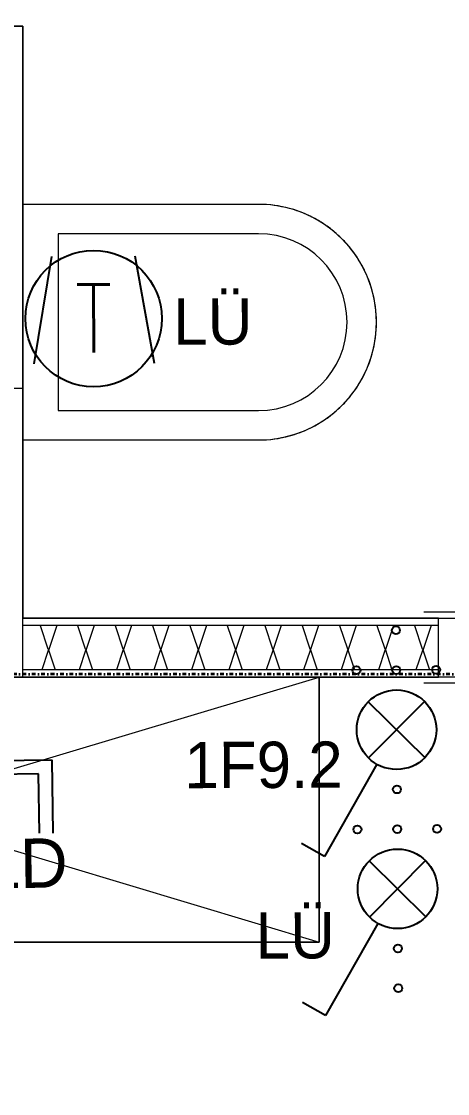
# Model space of a CAD drawing. Header units: metres. Extents: x -15638 to 29611, y -11908 to 29644.
# Drawn here: x -2532 to -1810, y 8786 to 10606 of the extents above; entities that cross this region are included whole.
import ezdxf
from ezdxf.enums import TextEntityAlignment as Align

# ---------------------------------------------------------------- set-up
doc = ezdxf.new("R2010")
doc.units = ezdxf.units.M
doc.linetypes.add('Strich Punkt Mittel', pattern=[0.015875, 0.00635, -0.0047625, 0, -0.0047625])
for name, color, linetype, lineweight in [('A_Decken', 8, 'Continuous', 13), ('A_Moebel', 6, 'Continuous', 13), ('A_Raeume_', 7, 'Continuous', 5), ('A_Raster_', 1, 'Continuous', 9), ('A_Sanitaer', 3, 'Continuous', 13), ('A_Tueren', 31, 'Continuous', 13), ('A_Waende', 7, 'Continuous', 13)]:
    doc.layers.add(name, color=color, linetype=linetype, lineweight=lineweight)
doc.layers.add('E_Steckdose+Schalter', color=150, linetype='Continuous', true_color=0x0b6cf4)
doc.layers.add('ET_NACHRTECH', color=92, linetype='Continuous', true_color=0x00d100)
doc.layers.add('ET_LEGENDE - Wohnung$0$800_KO_HI____L', color=130, linetype='Continuous')
doc.styles.add('ET_LEGENDE - Wohnung$0$ROMANS', font='romans.shx', dxfattribs={"width": 0.6})

# ---------------------------------------------------------------- blocks, each defined once
blk = doc.blocks.new('*U558')
for p, q in [((-62.49999999988358, 85.93749999991269), (-62.49999999988358, 0)), ((-46.48108581977431, 85.93749999991269), (-46.48108581977431, 16.01891418010927)), ((46.48108581977431, 16.01891418010928), (46.48108581977431, 85.93749999991269)), ((62.49999999988358, 0), (62.49999999988358, 85.93749999991269)), ((-46.48108581977431, 16.01891418010928), (46.48108581977431, 16.01891418010928)), ((-62.49999999988358, 0), (62.49999999988358, 0)), ((0, 0), (0, -101.5624999999127))]:
    blk.add_line(p, q)
at = {"style": 'ET_LEGENDE - Wohnung$0$ROMANS', "width": 0.8, "flags": 1}
for tag, p in [('RAUMBUCHNUMMER', (0, -334.5333702037606)), ('ANLAGE', (0, -504.980652188101)), ('TEILANLAGE_NR', (0, -664.987095589961)), ('KOMPONENTE', (0, -810.874961510972)), ('KOMPONENTE_NR', (0, -972.8225719032769)), ('BEZEICHNUNG', (0, -1115.128645685572)), ('TYP', (0.8326882607798324, -1261.813785334701)), ('HERSTELLER', (0, -1423.608823695821)), ('MODEL', (0, -1586.789013345355)), ('LEISTUNG_MAX', (0, -1761.037479624138)), ('SPEZIFISCH_1', (0, -1935.28594590292)), ('SPEZIFISCH_2', (0, -2109.534412181703)), ('SPEZIFISCH_3', (0, -2283.782878460486)), ('SPEZIFISCH_4', (0, -2458.031344739269)), ('SPEZIFISCH_5', (0, -2632.279811018052)), ('GEWERKE_CODE', (0, -2806.528277296835)), ('LV_POS', (0, -2980.776743575617)), ('ZAEHLER', (0, -3155.025209854401)), ('PLATZHALTER_1', (0, -3329.273676133184)), ('PLATZHALTER_2', (0, -3503.522142411966)), ('PLATZHALTER_3', (0, -3677.77060869075)), ('JOBLISTE_VDMA', (0, -3852.019074969533)), ('ET_SPEZIFISCH_1', (0, -4026.267541248315)), ('ET_SPEZIFISCH_2', (0, -4200.516007527097)), ('ET_SPEZIFISCH_3', (0, -4374.764473805879)), ('ET_SPEZIFISCH_4', (0, -4549.012940084662)), ('ET_SPEZIFISCH_5', (0, -4723.261406363445)), ('ET_SPEZIFISCH_6', (0, -4897.509872642229)), ('ET_SPEZIFISCH_7', (0, -5071.758338921011))]:
    blk.add_attdef(tag, text='', height=100, dxfattribs=at).set_placement(p, align=Align.TOP_CENTER)
blk = doc.blocks.new('*U562')
for p, q in [((25, 43.30127018922939), (91.66666666666666, 158.7713240271434)), ((91.66666666666666, 158.7713240271434), (120.5341801261374, 142.1046573604767)), ((-35.35533905932738, -35.35533905932736), (35.35533905932737, 35.35533905932737)), ((35.35533905932736, -35.35533905932738), (-35.35533905932736, 35.35533905932738))]:
    blk.add_line(p, q)
blk.add_circle((0, 0), 50)
at = {"layer": 'ET_LEGENDE - Wohnung$0$800_KO_HI____L'}
for centre in [(0, 125), (0, 74.99999999999997), (-50, -75), (0, -75), (50, -75), (0, -125)]:
    blk.add_circle(centre, 5, dxfattribs=at)
at = {"style": 'ET_LEGENDE - Wohnung$0$ROMANS', "width": 0.6, "flags": 1}
for tag, p in [('RAUMBUCHNUMMER', (-0.248237514286302, -465.740553349995)), ('ANLAGE', (-0.248237514286302, -615.740553349995))]:
    blk.add_attdef(tag, text='', height=100, dxfattribs=at).set_placement(p, align=Align.MIDDLE)
for tag, p in [('TEILANLAGE_NR', (-0.248237514286302, -765.740553349995)), ('KOMPONENTE', (-0.248237514286302, -915.740553349995)), ('KOMPONENTE_NR', (-0.248237514286302, -1065.740553349995)), ('BEZEICHNUNG', (-0.248237514286302, -1215.740553349995)), ('TYP', (-0.248237514286302, -1365.740553349995)), ('HERSTELLER', (-0.248237514286302, -1515.740553349995)), ('MODEL', (-0.248237514286302, -1665.740553349995)), ('LEISTUNG_MAX', (-0.248237514286302, -1815.740553349995)), ('SPEZIFISCH_1', (-0.248237514286302, -1965.740553349995)), ('SPEZIFISCH_2', (-0.248237514286302, -2115.740553349995)), ('SPEZIFISCH_3', (-0.2482375142872115, -2265.740553349995)), ('SPEZIFISCH_4', (-0.248237514286302, -2415.740553349995)), ('SPEZIFISCH_5', (-0.248237514286302, -2565.740553349995)), ('GEWERKE_CODE', (-0.248237514286302, -2715.740553349995)), ('LV_POS', (-0.248237514286302, -2865.740553349995)), ('ZAEHLER', (-0.248237514286302, -3015.740553349995)), ('PLATZHALTER_1', (-0.248237514286302, -3165.740553349995)), ('PLATZHALTER_2', (-0.2482375142872115, -3315.740553349995)), ('PLATZHALTER_3', (-0.2482375142872115, -3465.740553349995)), ('JOBLISTE_VDMA', (-0.248237514286302, -3615.740553349996)), ('ET_SPEZIFISCH_1', (-0.248237514286302, -3765.740553349996)), ('ET_SPEZIFISCH_2', (-0.248237514286302, -3915.740553349996)), ('ET_SPEZIFISCH_3', (-0.248237514286302, -4065.740553349995)), ('ET_SPEZIFISCH_4', (-0.248237514286302, -4215.740553349995)), ('ET_SPEZIFISCH_5', (-0.248237514286302, -4365.740553349995)), ('ET_SPEZIFISCH_6', (-0.248237514286302, -4515.740553349995)), ('ET_SPEZIFISCH_7', (-0.248237514286302, -4665.740553349995))]:
    blk.add_attdef(tag, text='', height=100, dxfattribs=at).set_placement(p, align=Align.MIDDLE_CENTER)
blk = doc.blocks.new('*U568')
for p, q in [((-61.10572275256288, 91.4663361400626), (-88.08133666266853, -65.89141166887865)), ((61.13336169065442, 91.44786541193635), (88.10124545852727, -65.86478990064664))]:
    blk.add_line(p, q)
blk.add_circle((0, 0), 100)
at = {"style": 'ET_LEGENDE - Wohnung$0$ROMANS', "width": 0.8}
blk.add_text('T', height=100, dxfattribs=at).set_placement((0, 0), align=Align.MIDDLE_CENTER)
at = {"style": 'ET_LEGENDE - Wohnung$0$ROMANS', "width": 0.6, "flags": 1}
for tag, p in [('RAUMBUCHNUMMER', (0, -400)), ('ANLAGE', (0, -550))]:
    blk.add_attdef(tag, text='', height=100, dxfattribs=at).set_placement(p, align=Align.MIDDLE)
for tag, p in [('TEILANLAGE_NR', (0, -700)), ('KOMPONENTE', (0, -850)), ('KOMPONENTE_NR', (0, -1000)), ('BEZEICHNUNG', (0, -1150)), ('TYP', (0, -1300)), ('HERSTELLER', (0, -1450)), ('MODEL', (0, -1600)), ('LEISTUNG_MAX', (0, -1750)), ('SPEZIFISCH_1', (0, -1900)), ('SPEZIFISCH_2', (0, -2050)), ('SPEZIFISCH_3', (-9.095e-13, -2200)), ('SPEZIFISCH_4', (0, -2350)), ('SPEZIFISCH_5', (0, -2500)), ('GEWERKE_CODE', (0, -2650)), ('LV_POS', (0, -2800)), ('ZAEHLER', (0, -2950)), ('PLATZHALTER_1', (0, -3100)), ('PLATZHALTER_2', (-9.095e-13, -3250)), ('PLATZHALTER_3', (-9.095e-13, -3400)), ('JOBLISTE_VDMA', (0, -3550)), ('ET_SPEZIFISCH_1', (0, -3700)), ('ET_SPEZIFISCH_2', (0, -3850)), ('ET_SPEZIFISCH_3', (0, -4000)), ('ET_SPEZIFISCH_4', (0, -4149.999999999999)), ('ET_SPEZIFISCH_5', (0, -4299.999999999999)), ('ET_SPEZIFISCH_6', (0, -4449.999999999999)), ('ET_SPEZIFISCH_7', (0, -4599.999999999999))]:
    blk.add_attdef(tag, text='', height=100, dxfattribs=at).set_placement(p, align=Align.MIDDLE_CENTER)
blk = doc.blocks.new('UZ_D1 - SL_0800x2000_Zimmertür_Stahlzarge_GK-7175309-263_PP_03DG_BT1')
at = {"layer": 'A_Tueren', "lineweight": 5}
for p, q in [((-0.4000000000000079, 0.0600000000000611), (-0.4600000000000087, 0.0600000000000611)), ((-0.4000000000000079, -0.0600000000009659), (-0.4000000000000079, 0.0600000000000611)), ((0.3999999999999916, 0.0600000000000649), (0.4599999999999924, 0.0600000000000649)), ((0.3999999999999916, -0.0600000000009661), (0.3999999999999916, 0.0600000000000649)), ((-0.4600000000000087, -0.0600000000009661), (-0.4000000000000079, -0.0600000000009659)), ((0.4599999999999924, -0.0600000000009661), (0.3999999999999916, -0.0600000000009661)), ((0.3999999999999894, -0.0600000000009665), (0.3999999999999881, -0.8600000000009664))]:
    blk.add_line(p, q, dxfattribs=at)
blk.add_arc((0.3999999999999893, -0.0600000000009665), 0.8000000000000008, 179.9999999999999, 269.9999999999999, dxfattribs=at)
blk = doc.blocks.new('Sani_WC-Wandbasierend - 400x600-V22-263_PP_03DG_BT1')
at = {"layer": 'A_Sanitaer', "lineweight": 5}
for p, q in [((-0.0750000000000053, 0.5125000000019603), (-0.0750000000000053, 0.112500000001966)), ((-0.0750000000000076, 0.5125000000019088), (-0.0750000000000076, 0.112500000001966)), ((-0.0250000000000051, 0.5125000000019087), (-0.0250000000000051, 0.1725000000019744)), ((0.2749999999999946, 0.1725000000019744), (0.2749999999999946, 0.5125000000019081)), ((0.3249999999999948, 0.112500000001966), (0.3249999999999948, 0.5125000000019603)), ((0.3249999999999971, 0.112500000001966), (0.3249999999999971, 0.5125000000019081)), ((-0.0250000000000051, 0.1725000000019744), (0.2749999999999946, 0.1725000000019744)), ((-0.0750000000000053, 0.112500000001966), (0.3249999999999948, 0.112500000001966)), ((-0.0750000000000076, 0.112500000001966), (0.3249999999999972, 0.112500000001966))]:
    blk.add_line(p, q, dxfattribs=at)
for centre, radius, start, end in [((0.1249999999999948, 0.5125000000019603), 0.1999999999999987, 4.45e-14, 179.9999999999997), ((0.1249999999999947, 0.5125000000019081), 0.1999999999999987, 97.60326441027436, 101.3339964691728), ((0.1249999999999947, 0.5125000000019081), 0.1999999999999986, 82.3967355897255, 97.60326441027436), ((0.1249999999999947, 0.5125000000019081), 0.1999999999999986, 78.66600353083462, 82.3967355897255), ((0.1249999999999947, 0.5125000000019081), 0.1999999999999987, 112.8528794998204, 118.3338571281971), ((0.1249999999999947, 0.5125000000019081), 0.1999999999999987, 101.3339964691728, 112.8528794998204), ((0.1249999999999947, 0.5125000000019081), 0.1999999999999986, 67.14712050018063, 78.66600353083462), ((0.1249999999999947, 0.5125000000019081), 0.1999999999999985, 61.66614287180379, 67.14712050018062), ((0.1249999999999947, 0.5125000000019081), 0.1999999999999988, 118.3338571281971, 128.1952334386352), ((0.1249999999999947, 0.5125000000019081), 0.1999999999999985, 51.80476656136623, 61.66614287180379), ((0.1249999999999947, 0.5125000000019081), 0.1999999999999988, 134.0719441992033, 143.7337526642696), ((0.1249999999999947, 0.5125000000019081), 0.149999999999999, 5.72e-14, 179.9999999999996), ((0.1249999999999947, 0.5125000000019081), 0.1999999999999988, 128.1952334386352, 134.0719441992033), ((0.1249999999999947, 0.5125000000019081), 0.1999999999999985, 45.92805580079096, 51.80476656136625), ((0.1249999999999947, 0.5125000000019081), 0.1999999999999985, 36.26624733573402, 45.92805580079094), ((0.1249999999999947, 0.5125000000019081), 0.1999999999999988, 143.7337526642696, 149.4915463131623), ((0.1249999999999947, 0.5125000000019081), 0.1999999999999986, 30.50845368684551, 36.26624733573404), ((0.1249999999999947, 0.5125000000019081), 0.1999999999999988, 152.2043756006008, 159.8510088430414), ((0.1249999999999947, 0.5125000000019081), 0.1999999999999988, 149.4915463131623, 152.0709084514637), ((0.1249999999999947, 0.5125000000019081), 0.1999999999999986, 20.14899115693905, 30.50845368684551), ((0.1249999999999947, 0.5125000000019081), 0.1999999999999987, 164.7803280719477, 179.9999999999997), ((0.1249999999999947, 0.5125000000019081), 0.1999999999999987, 159.8510088430414, 164.7803280719477), ((0.1249999999999947, 0.5125000000019081), 0.1999999999999986, 15.21967192805211, 20.14899115693905), ((0.1249999999999947, 0.5125000000019081), 0.1999999999999988, 5.72e-14, 15.21967192805208)]:
    blk.add_arc(centre, radius, start, end, dxfattribs=at)
blk = doc.blocks.new('Moeb_Schrank - Schrank_2m-4277634-263_PP_03DG_BT1')
at = {"layer": 'A_Moebel', "color": 8}
for p, q in [((6.4e-15, 0), (1.500000000000001, 0.4499999999999919)), ((6.4e-15, 0.4499999999999878), (1.499999999999999, 0)), ((1.5, 0.4499999999999959), (0, 0.4499999999999959)), ((0, 0.4499999999999959), (0, 0)), ((0, 0.3525000000001767), (0, 0.4499999999999959)), ((0, 0.4499999999999959), (1.5, 0.4499999999999959)), ((1.5, 0), (1.5, 0.4499999999999959)), ((1.5, 0.4499999999999959), (1.5, 0)), ((0, 0), (0, 0.3525000000001767)), ((0, 0), (1.5, 0)), ((1.5, 0), (0, 0))]:
    blk.add_line(p, q, dxfattribs=at)
blk = doc.blocks.new('354354')
at = {"layer": 'A_Waende', "lineweight": 5}
h = blk.add_hatch(dxfattribs=at)
h.set_pattern_fill('FP_64', color=250, angle=44.99999999999911, style=0, pattern_type=2)
h.set_pattern_definition([(224.9999999999991, (17.22936383039266, 80.34005826485289), (-0.1270034489689197, -0.2539998268700177), [0.02245, -0.15715]), (224.9999999999991, (17.18198767605316, 80.22904250020657), (-0.1270034489689197, -0.2539998268700177), [0.02245, -0.15715]), (224.9999999999991, (17.16572422008588, 80.34005826485289), (-0.1270034489689197, -0.2539998268700177), [0.02245, -0.15715]), (224.9999999999991, (17.11834806574637, 80.22904250020657), (-0.1270034489689197, -0.2539998268700177), [0.02245, -0.15715]), (251.5649999999991, (17.21380748120656, 80.32450191566679), (-0.1270006868579121, -0.507997656724535), [0.0502, -0.35141]), (251.5649999999991, (17.19754402523927, 80.27712576132728), (-0.1270006868579121, -0.507997656724535), [0.0502, -0.35141]), (251.5649999999991, (17.15016787089977, 80.32450191566679), (-0.1270006868579121, -0.507997656724535), [0.0502, -0.35141]), (251.5649999999991, (17.13390441493249, 80.27712576132728), (-0.1270006868579121, -0.507997656724535), [0.0502, -0.35141]), (314.9999999999991, (17.21310037442538, 80.22904250020657), (-0.1270034489689118, 0.2539998268700217), [0.02245, -0.15715]), (314.9999999999991, (17.16572422008588, 80.34005826485289), (-0.1270034489689118, 0.2539998268700217), [0.02245, -0.15715]), (314.9999999999991, (17.15016787089978, 80.22974960698778), (-0.1270034489689118, 0.2539998268700217), [0.02245, -0.15715]), (314.9999999999991, (17.10208460977909, 80.34005826485289), (-0.1270034489689118, 0.2539998268700217), [0.02245, -0.15715]), (288.4349999999992, (17.19754402523927, 80.27712576132728), (-0.1270006868578963, 0.5079976567245391), [0.0502, -0.35141]), (288.4349999999992, (17.181280569272, 80.32450191566679), (-0.1270006868578963, 0.5079976567245391), [0.0502, -0.35141]), (288.4349999999992, (17.13390441493249, 80.27712576132728), (-0.1270006868578963, 0.5079976567245391), [0.0502, -0.35141]), (288.4349999999992, (17.1176409589652, 80.32450191566679), (-0.1270006868578963, 0.5079976567245391), [0.0502, -0.35141])])
h.paths.add_polyline_path([(18.05336831208492, 80.25299843211155), (18.08516824848512, 80.25299843211155), (18.08516824848512, 80.32799843211156), (17.94853229987253, 80.32799843211156), (17.94853229987253, 80.25299843211155), (18.0351682484851, 80.25299843211155)])
h.paths.add_polyline_path([(16.87641824848591, 80.25299843211161), (17.07853229987254, 80.25299843211161), (17.07853229987254, 80.32799843211158), (16.37353229987256, 80.32799843211158), (16.37353229987253, 80.25299843211161), (16.69905373305182, 80.25299843211161)])
at = {"layer": 'A_Decken'}
for p, q in [((16.37353229987254, 81.34549843211093), (16.37353229987254, 80.64299843211109)), ((17.94853229987249, 80.2404984321118), (17.07853229987249, 80.24049843211164))]:
    blk.add_line(p, q, dxfattribs=at)
at = {"layer": 'A_Raeume_', "flags": 128}
for points in [[(18.0851682484851, 80.34049843211157), (18.08516824848512, 83.73549843211087), (15.9785322998727, 83.73549843211092), (15.97853229987269, 83.33549843211088), (15.97853229987264, 81.3454984321109), (16.37353229987255, 81.3454984321109), (16.37353229987254, 80.73209370434682), (16.37353229987254, 80.7304984321109), (16.37353229987254, 80.68924843211092), (16.37353229987253, 80.3404984321116), (18.0539182484851, 80.34049843211157)], [(16.37353229987253, 80.24049843211156), (16.32603229987253, 80.24049843211156), (15.37016824848592, 80.24049843211161), (15.37016824848591, 80.1429984321118), (15.16391824848591, 80.1429984321118), (15.1639182484859, 78.60549843211197), (18.0226682484851, 78.60549843211194), (18.0226682484851, 80.24049843211155), (16.37512757210845, 80.24049843211156)]]:
    blk.add_lwpolyline(points, close=True, dxfattribs=at)
at = {"layer": 'A_Raster_', "linetype": 'Strich Punkt Mittel', "lineweight": 35}
blk.add_line((48.12150396891198, 80.24549843211167), (3.807449392799952, 80.24549843211172), dxfattribs=at)
at = {"layer": 'A_Waende'}
for p, q in [((16.37353229987254, 81.34549843211082), (15.97853229987263, 81.34549843211082)), ((16.37353229987251, 80.24049843211152), (16.37353229987254, 81.34549843211082)), ((16.37353229987252, 80.73049843211083), (15.15141824848593, 80.73049843211085)), ((17.0785322998725, 80.34049843211147), (16.37353229987251, 80.34049843211152)), ((17.0785322998725, 80.32799843211149), (16.37353229987251, 80.32799843211149)), ((17.0785322998725, 80.32799843211149), (17.0785322998725, 80.34049843211147)), ((15.37641824848589, 80.24049843211154), (17.07853229987249, 80.2404984321115)), ((17.07853229987249, 80.25299843211153), (16.37353229987251, 80.25299843211153)), ((17.07853229987249, 80.2404984321115), (17.07853229987249, 80.25299843211153))]:
    blk.add_line(p, q, dxfattribs=at)
at = {"layer": 'A_Waende', "color": 250, "lineweight": 5}
blk.add_line((17.07853229987249, 80.25299843211153), (17.0785322998725, 80.32799843211149), dxfattribs=at)
at = {"layer": 'A_Moebel', "color": 8}
blk.add_blockref('Moeb_Schrank - Schrank_2m-4277634-263_PP_03DG_BT1', (15.37641824848589, 79.79049843211152), dxfattribs=at)
at = {"layer": 'A_Sanitaer', "rotation": 269.9999999999986}
blk.add_blockref('Sani_WC-Wandbasierend - 400x600-V22-263_PP_03DG_BT1', (16.26103229987253, 80.96799843211107), dxfattribs=at)
at = {"layer": 'A_Tueren'}
blk.add_blockref('UZ_D1 - SL_0800x2000_Zimmertür_Stahlzarge_GK-7175309-263_PP_03DG_BT1', (17.5135322998725, 80.29049843211149), dxfattribs=at)

msp = doc.modelspace()

# ---------------------------------------------------------------- block references
at = {"xscale": 1000, "yscale": 1000, "zscale": 1000}
msp.add_blockref('354354', (-18903.71480323409, -70747.18043367963), dxfattribs=at)
at = {"layer": 'E_Steckdose+Schalter'}
for name, p, xscale, yscale, zscale, rotation in [('*U568', (-2410.071532236049, 10101.92718490358), 1.158225034426236, 1.158225034426236, 1.158225034426236, 0.3873567844342751), ('*U562', (-1896.124905072262, 9403.91057160517), 1.350631848881128, 1.350631848881128, 1.350631848881128, 180.358294675273), ('*U562', (-1894.435701958773, 9133.789483495915), 1.350631848881128, 1.350631848881128, 1.350631848881128, 180.358294675273)]:
    msp.add_blockref(name, p, dxfattribs=dict(at, xscale=xscale, yscale=yscale, zscale=zscale, rotation=rotation))
at = {"layer": 'ET_NACHRTECH', "xscale": 1.440799109933636, "yscale": 1.440799109933636, "zscale": 1.440799109933636, "rotation": 180.7794643135022}
msp.add_blockref('*U558', (-2570.647011628546, 9350.902593461595), dxfattribs=at)

# ---------------------------------------------------------------- texts
at = {"color": 212}
for s, height, rotation, p in [('LÜ', 78.55367717475453, 0.1777258479535076, (-2274.924780144127, 10057.42806326449)), ('1F9.2', 78.55367717475453, 0.1777258479535076, (-2256.017616884557, 9304.536017164282)), ('LD', 83.79786708654895, 0.7794643135125195, (-2596.882188554468, 9134.233648967464)), ('LÜ', 78.55367717475453, 0.1777258479535076, (-2135.072081782775, 9015.201688900648))]:
    msp.add_text(s, height=height, rotation=rotation, dxfattribs=at).set_placement(p)

doc.saveas('drawing.dxf')
